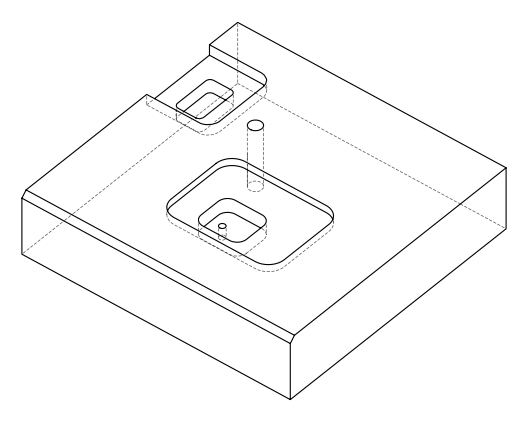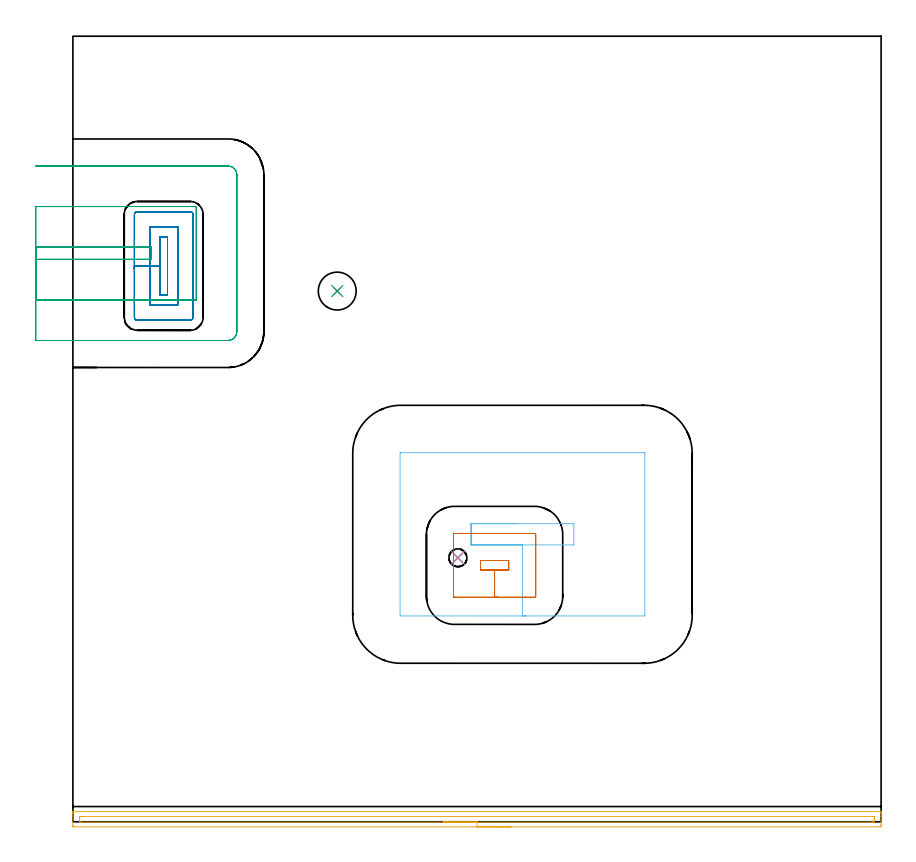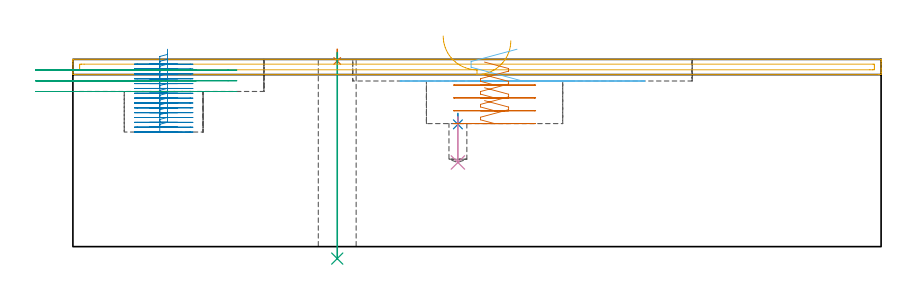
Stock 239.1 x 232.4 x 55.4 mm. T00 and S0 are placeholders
(PLAN: 9 operations, 7 tool changes, 16.8 min)
(1 SPOT_DRILL | STEP1HOLE | NXT0321_9005460120000 | 0.03 min | 1 mm3)
(2 SPOT_DRILL_1 | STEP1POCKET | NXT0321_9005460120000 | 0.03 min | 2015 mm3)
(3 DRILL_THROUGH_HOLE_INTO_CENTER | STEP1HOLE | NXT0301_083 | 0.25 min | 5448 mm3)
(4 DRILL_BLIND_HOLE_INTO_CENTER | STEP1POCKET | NXT0301_024 | 0.06 min | 247 mm3)
(5 AREA_MILL | FG_CHAMFER_SURFACE | UGT0205_001 | 4 min | 2426 mm3)
(6 MILL_RECTANGULAR_POCKET | POCKET_RECTANGULAR_STRAIGHT | UGT0201_006 | Follow Part, ap 7, ae 75% | 0.82 min | 47201 mm3)
(7 MILL_RECTANGULAR_POCKET_1 | POCKET_RECTANGULAR_STRAIGHT_1 | UGT0201_010 | Follow Part, ap 4, ae 75% | 1.37 min | 15681 mm3)
(8 MILL_RECTANGULAR_POCKET_2 | POCKET_RECTANGULAR_STRAIGHT_2 | UGT0201_124 | Follow Part, ap 1.5, ae 75% | 7.27 min | 18830 mm3)
(9 MILL_SLOT | SLOT_PARTIAL_RECTANGULAR | UGT0201_010 | Follow Part, ap 4, ae 75% | 3 min | 27506 mm3)
(TOOL NXT0321_9005460120000 | NC Spot Drill, 142deg, 12mm, Carbide, Uncoated | D12 PA142 FL30 Z2)
(TOOL NXT0301_083 | Carbide Drill 11.2mm [860.1-1120-056A1-MM 2214] | D11.2 PA140 FL72 Z2)
(TOOL NXT0301_024 | Carbide Drill 5.3mm [860.1-0530-027A1-MM 2214] | D5.3 PA140 FL44 Z2)
(TOOL UGT0205_001 | Chamfer Mill 20 x 3 x 45 deg. | D20 FL50 Z2)
(TOOL UGT0201_006 | End Mill 28 mm | D28 FL25 Z2)
(TOOL UGT0201_010 | End Mill 16 mm | D16 FL22 Z2)
(TOOL UGT0201_124 | Carbide End Mill 6.0 | D6 FL15 Z4)
(OP 1 SPOT_DRILL)
G17 G21 G94 G90
T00 M6
G54
G17 G0 G90 X78.2 Y157. S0 M3
G43 Z65.4 H0
G94 G81 G98 Z54.918 F250. R58.4
G80
M5
M2
(OP 2 SPOT_DRILL_1)
G17 G21 G94 G90
T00 M6
G54
G17 G0 G90 X113.9 Y78.1 S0 M3
G43 Z65.4 H0
G94 G81 G98 Z36.172 F250. R39.4
G80
M5
M2
(OP 3 DRILL_THROUGH_HOLE_INTO_CENTER)
G17 G21 G94 G90
T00 M6
G54
G17 G0 G90 X78.2 Y157. S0 M3
G43 Z65.4 H1
G94 G73 G98 Z-3.538 F250. Q9.823 R57.4
G80
M5
M2
(OP 4 DRILL_BLIND_HOLE_INTO_CENTER)
G17 G21 G94 G90
T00 M6
G54
G17 G0 G90 X113.9 Y78.1 S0 M3
G43 Z65.4 H1
G94 G81 G98 Z24.9 F250. R38.4
G80
M5
M2
(OP 5 AREA_MILL)
G17 G21 G94 G90
T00 M6
G54
G17 G0 G90 X129.55 Y-1.5 S1061 M3
G43 Z65.4 H0
Z60.9
G94 G1 X129.512 Z60.028 F250.
X129.398 Z59.164
X129.209 Z58.312
X128.947 Z57.48
X128.613 Z56.674
X128.21 Z55.9
X127.742 Z55.164
X127.21 Z54.472
X126.621 Z53.829
X125.978 Z53.24
X125.286 Z52.708
X124.55 Z52.24
X123.776 Z51.837
X122.97 Z51.503
X122.138 Z51.241
X121.286 Z51.052
X120.422 Z50.938
X119.55 Z50.9
X0.629
X0.146 Y-1.494 Z50.903
X0.009 Y-1.491 Z50.905
X0. Y-1.017 Z51.378
Y1.634 Z54.029
Y2.353 Z54.753
Y2.607 Z55.007
X0.007 Y2.984 Z55.375
X0.009 Y2.997 Z55.388
X0.182 Y3. Z55.4
X238.923
X239.09 Y3.004 Z55.395
X239.092 Y2.984 Z55.375
X239.1 Y2.607 Z55.007
Y2.353 Z54.753
Y1.634 Z54.029
Y0.39 Z52.787
Y-0.134 Z52.261
Y-0.755 Z51.64
X239.097 Y-1.017 Z51.378
X239.091 Y-1.491 Z50.905
X238.954 Y-1.495 Z50.902
X238.471 Y-1.5 Z50.9
X119.55
Y-0.086 Z52.314
X2.368 Y-0.085 Z52.315
X2.024 Y-0.079 Z52.321
X2.01 Y0.033 Z52.433
X2.003 Y0.276 Z52.676
X2.002 Y0.75 Z53.15
X2.003 Y1.16 Z53.56
X2.01 Y1.568 Z53.968
X2.417 Y1.583 Z53.983
X2.467 Y1.585 Z53.985
X3.312 Y1.586 Z53.986
X236.732 Y1.585 Z53.985
X237.076 Y1.579 Z53.979
X237.09 Y1.467 Z53.867
X237.097 Y1.224 Z53.624
X237.098 Y0.75 Z53.15
X237.097 Y0.34 Z52.74
X237.09 Y-0.068 Z52.332
X236.683 Y-0.084 Z52.316
X236.633 Y-0.085 Z52.315
X235.788 Y-0.086 Z52.314
X119.55
X118.678 Z52.352
X117.814 Z52.466
X116.962 Z52.655
X116.13 Z52.917
X115.324 Z53.251
X114.55 Z53.654
X113.814 Z54.123
X113.122 Z54.654
X112.479 Z55.243
X111.89 Z55.886
X111.358 Z56.578
X110.89 Z57.314
X110.487 Z58.088
X110.153 Z58.894
X109.891 Z59.726
X109.702 Z60.578
X109.588 Z61.443
X109.55 Z62.314
G0 Z65.4
M5
M2
(OP 6 MILL_RECTANGULAR_POCKET)
G17 G21 G94 G90
T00 M6
G54
G17 G0 G90 X131.381 Y88.2 S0 M3
G43 Z65.4 H0
Z58.4
G94 G1 X117.8 Z54.761 F250.
Y81.9 Z53.073
X133. Z49.
X148.2 F500.
Y88.2
X117.8
Y81.9
X133.
Y60.9
X169.
G3 X169.2 Y61.1 R0.2
G1 Y109.
G3 X169. Y109.2 R0.2
G1 X97.
G3 X96.8 Y109. R0.2
G1 Y61.1
G3 X97. Y60.9 R0.2
G1 X133.
X134.
G0 Z65.4
M5
M2
(OP 7 MILL_RECTANGULAR_POCKET_1)
G17 G21 G94 G90
T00 M6
G54
G17 G0 G90 X121.772 Y74.4 S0 M3
G43 Z65.4 H0
Z54.6
G94 G1 X128.9 Z52.69 F250.
Y77.3 Z51.913
X120.6 Z49.689
Y74.4 Z48.912
X124.75 Z47.8
X128.9 F500.
Y77.3
X120.6
Y74.4
X124.75
Y66.4
X136.6
G3 X136.9 Y66.7 R0.3
G1 Y85.
G3 X136.6 Y85.3 R0.3
G1 X112.9
G3 X112.6 Y85. R0.3
G1 Y66.7
G3 X112.9 Y66.4 R0.3
G1 X124.75
X125.75
G0 X121.772 Y74.4 Z50.8
G1 X128.9 Z48.89 F250.
Y77.3 Z48.113
X120.6 Z45.889
Y74.4 Z45.112
X124.75 Z44.
X128.9 F500.
Y77.3
X120.6
Y74.4
X124.75
Y66.4
X136.6
G3 X136.9 Y66.7 R0.3
G1 Y85.
G3 X136.6 Y85.3 R0.3
G1 X112.9
G3 X112.6 Y85. R0.3
G1 Y66.7
G3 X112.9 Y66.4 R0.3
G1 X124.75
X125.75
G0 X121.772 Y74.4 Z47.
G1 X128.9 Z45.09 F250.
Y77.3 Z44.313
X120.6 Z42.089
Y74.4 Z41.312
X124.75 Z40.2
X128.9 F500.
Y77.3
X120.6
Y74.4
X124.75
Y66.4
X136.6
G3 X136.9 Y66.7 R0.3
G1 Y85.
G3 X136.6 Y85.3 R0.3
G1 X112.9
G3 X112.6 Y85. R0.3
G1 Y66.7
G3 X112.9 Y66.4 R0.3
G1 X124.75
X125.75
G0 X121.772 Y74.4 Z43.2
G1 X128.9 Z41.29 F250.
Y77.3 Z40.513
X120.6 Z38.289
Y74.4 Z37.512
X124.75 Z36.4
X128.9 F500.
Y77.3
X120.6
Y74.4
X124.75
Y66.4
X136.6
G3 X136.9 Y66.7 R0.3
G1 Y85.
G3 X136.6 Y85.3 R0.3
G1 X112.9
G3 X112.6 Y85. R0.3
G1 Y66.7
G3 X112.9 Y66.4 R0.3
G1 X124.75
X125.75
G0 Z65.4
M5
M2
(OP 8 MILL_RECTANGULAR_POCKET_2)
G17 G21 G94 G90
T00 M6
G54
G17 G0 G90 X28. Y167.305 S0 M3
G43 Z65.4 H0
Z58.4
G94 G1 Y173. Z56.874 F250.
X25.7 Z56.258
Y164.45 Z53.967
Y155.9 F500.
X28.
Y173.
X25.7
Y164.45
X22.7
Y152.9
X31.
Y176.
X22.7
Y164.45
X18.2
Y149.2
G3 X19. Y148.4 R0.8
G1 X34.7
G3 X35.5 Y149.2 R0.8
G1 Y179.7
G3 X34.7 Y180.5 R0.8
G1 X19.
G3 X18.2 Y179.7 R0.8
G1 Y164.45
Y163.45
G0 X28. Y167.305 Z56.967
G1 Y173. Z55.44 F250.
X25.7 Z54.824
Y164.45 Z52.533
Y155.9 F500.
X28.
Y173.
X25.7
Y164.45
X22.7
Y152.9
X31.
Y176.
X22.7
Y164.45
X18.2
Y149.2
G3 X19. Y148.4 R0.8
G1 X34.7
G3 X35.5 Y149.2 R0.8
G1 Y179.7
G3 X34.7 Y180.5 R0.8
G1 X19.
G3 X18.2 Y179.7 R0.8
G1 Y164.45
Y163.45
G0 X28. Y167.305 Z55.533
G1 Y173. Z54.007 F250.
X25.7 Z53.391
Y164.45 Z51.1
Y155.9 F500.
X28.
Y173.
X25.7
Y164.45
X22.7
Y152.9
X31.
Y176.
X22.7
Y164.45
X18.2
Y149.2
G3 X19. Y148.4 R0.8
G1 X34.7
G3 X35.5 Y149.2 R0.8
G1 Y179.7
G3 X34.7 Y180.5 R0.8
G1 X19.
G3 X18.2 Y179.7 R0.8
G1 Y164.45
Y163.45
G0 X28. Y167.305 Z54.1
G1 Y173. Z52.574 F250.
X25.7 Z51.958
Y164.45 Z49.667
Y155.9 F500.
X28.
Y173.
X25.7
Y164.45
X22.7
Y152.9
X31.
Y176.
X22.7
Y164.45
X18.2
Y149.2
G3 X19. Y148.4 R0.8
G1 X34.7
G3 X35.5 Y149.2 R0.8
G1 Y179.7
G3 X34.7 Y180.5 R0.8
G1 X19.
G3 X18.2 Y179.7 R0.8
G1 Y164.45
Y163.45
G0 X28. Y167.305 Z52.667
G1 Y173. Z51.141 F250.
X25.7 Z50.524
Y164.45 Z48.233
Y155.9 F500.
X28.
Y173.
X25.7
Y164.45
X22.7
Y152.9
X31.
Y176.
X22.7
Y164.45
X18.2
Y149.2
G3 X19. Y148.4 R0.8
G1 X34.7
G3 X35.5 Y149.2 R0.8
G1 Y179.7
G3 X34.7 Y180.5 R0.8
G1 X19.
G3 X18.2 Y179.7 R0.8
G1 Y164.45
Y163.45
G0 X28. Y167.305 Z51.233
G1 Y173. Z49.707 F250.
X25.7 Z49.091
Y164.45 Z46.8
Y155.9 F500.
X28.
Y173.
X25.7
Y164.45
X22.7
Y152.9
X31.
Y176.
X22.7
Y164.45
X18.2
Y149.2
G3 X19. Y148.4 R0.8
G1 X34.7
G3 X35.5 Y149.2 R0.8
G1 Y179.7
G3 X34.7 Y180.5 R0.8
G1 X19.
G3 X18.2 Y179.7 R0.8
G1 Y164.45
Y163.45
G0 X28. Y167.305 Z49.8
G1 Y173. Z48.274 F250.
X25.7 Z47.658
Y164.45 Z45.367
Y155.9 F500.
X28.
Y173.
X25.7
Y164.45
X22.7
Y152.9
X31.
Y176.
X22.7
Y164.45
X18.2
Y149.2
G3 X19. Y148.4 R0.8
G1 X34.7
G3 X35.5 Y149.2 R0.8
G1 Y179.7
G3 X34.7 Y180.5 R0.8
G1 X19.
G3 X18.2 Y179.7 R0.8
G1 Y164.45
Y163.45
G0 X28. Y167.305 Z48.367
G1 Y173. Z46.841 F250.
X25.7 Z46.224
Y164.45 Z43.933
Y155.9 F500.
X28.
Y173.
X25.7
Y164.45
X22.7
Y152.9
X31.
Y176.
X22.7
Y164.45
X18.2
Y149.2
G3 X19. Y148.4 R0.8
G1 X34.7
G3 X35.5 Y149.2 R0.8
G1 Y179.7
G3 X34.7 Y180.5 R0.8
G1 X19.
G3 X18.2 Y179.7 R0.8
G1 Y164.45
Y163.45
G0 X28. Y167.305 Z46.933
G1 Y173. Z45.407 F250.
X25.7 Z44.791
Y164.45 Z42.5
Y155.9 F500.
X28.
Y173.
X25.7
Y164.45
X22.7
Y152.9
X31.
Y176.
X22.7
Y164.45
X18.2
Y149.2
G3 X19. Y148.4 R0.8
G1 X34.7
G3 X35.5 Y149.2 R0.8
G1 Y179.7
G3 X34.7 Y180.5 R0.8
G1 X19.
G3 X18.2 Y179.7 R0.8
G1 Y164.45
Y163.45
G0 X28. Y167.305 Z45.5
G1 Y173. Z43.974 F250.
X25.7 Z43.358
Y164.45 Z41.067
Y155.9 F500.
X28.
Y173.
X25.7
Y164.45
X22.7
Y152.9
X31.
Y176.
X22.7
Y164.45
X18.2
Y149.2
G3 X19. Y148.4 R0.8
G1 X34.7
G3 X35.5 Y149.2 R0.8
G1 Y179.7
G3 X34.7 Y180.5 R0.8
G1 X19.
G3 X18.2 Y179.7 R0.8
G1 Y164.45
Y163.45
G0 X28. Y167.305 Z44.067
G1 Y173. Z42.541 F250.
X25.7 Z41.924
Y164.45 Z39.633
Y155.9 F500.
X28.
Y173.
X25.7
Y164.45
X22.7
Y152.9
X31.
Y176.
X22.7
Y164.45
X18.2
Y149.2
G3 X19. Y148.4 R0.8
G1 X34.7
G3 X35.5 Y149.2 R0.8
G1 Y179.7
G3 X34.7 Y180.5 R0.8
G1 X19.
G3 X18.2 Y179.7 R0.8
G1 Y164.45
Y163.45
G0 X28. Y167.305 Z42.633
G1 Y173. Z41.107 F250.
X25.7 Z40.491
Y164.45 Z38.2
Y155.9 F500.
X28.
Y173.
X25.7
Y164.45
X22.7
Y152.9
X31.
Y176.
X22.7
Y164.45
X18.2
Y149.2
G3 X19. Y148.4 R0.8
G1 X34.7
G3 X35.5 Y149.2 R0.8
G1 Y179.7
G3 X34.7 Y180.5 R0.8
G1 X19.
G3 X18.2 Y179.7 R0.8
G1 Y164.45
Y163.45
G0 X28. Y167.305 Z41.2
G1 Y173. Z39.674 F250.
X25.7 Z39.058
Y164.45 Z36.767
Y155.9 F500.
X28.
Y173.
X25.7
Y164.45
X22.7
Y152.9
X31.
Y176.
X22.7
Y164.45
X18.2
Y149.2
G3 X19. Y148.4 R0.8
G1 X34.7
G3 X35.5 Y149.2 R0.8
G1 Y179.7
G3 X34.7 Y180.5 R0.8
G1 X19.
G3 X18.2 Y179.7 R0.8
G1 Y164.45
Y163.45
G0 X28. Y167.305 Z39.767
G1 Y173. Z38.241 F250.
X25.7 Z37.624
Y164.45 Z35.333
Y155.9 F500.
X28.
Y173.
X25.7
Y164.45
X22.7
Y152.9
X31.
Y176.
X22.7
Y164.45
X18.2
Y149.2
G3 X19. Y148.4 R0.8
G1 X34.7
G3 X35.5 Y149.2 R0.8
G1 Y179.7
G3 X34.7 Y180.5 R0.8
G1 X19.
G3 X18.2 Y179.7 R0.8
G1 Y164.45
Y163.45
G0 X28. Y167.305 Z38.333
G1 Y173. Z36.807 F250.
X25.7 Z36.191
Y164.45 Z33.9
Y155.9 F500.
X28.
Y173.
X25.7
Y164.45
X22.7
Y152.9
X31.
Y176.
X22.7
Y164.45
X18.2
Y149.2
G3 X19. Y148.4 R0.8
G1 X34.7
G3 X35.5 Y149.2 R0.8
G1 Y179.7
G3 X34.7 Y180.5 R0.8
G1 X19.
G3 X18.2 Y179.7 R0.8
G1 Y164.45
Y163.45
G0 Z65.4
M5
M2
(OP 9 MILL_SLOT)
G17 G21 G94 G90
T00 M6
G54
G17 G0 G90 X-11. Y166.4 S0 M3
G43 Z65.4 H0
Z52.233
G94 G1 X-8. F250.
X23.2 F500.
Y170.
X-8.
X-11. F250.
Y154.4
X-8.
X23.2 F500.
X26.2 F250.
X27.5
X30.5
X36.5 F500.
Y182.
X-8.
X-11. F250.
Y142.4
X-8.
X45.9 F500.
G3 X48.5 Y145. R2.6
G1 Y191.4
G3 X45.9 Y194. R2.6
G1 X-8.
X-11. F250.
G0 Y166.4 Z49.067
G1 X-8.
X23.2 F500.
Y170.
X-8.
X-11. F250.
Y154.4
X-8.
X23.2 F500.
X26.2 F250.
X27.5
X30.5
X36.5 F500.
Y182.
X-8.
X-11. F250.
Y142.4
X-8.
X45.9 F500.
G3 X48.5 Y145. R2.6
G1 Y191.4
G3 X45.9 Y194. R2.6
G1 X-8.
X-11. F250.
G0 Y166.4 Z45.9
G1 X-8.
X23.2 F500.
Y170.
X-8.
X-11. F250.
Y154.4
X-8.
X23.2 F500.
X26.2 F250.
X27.5
X30.5
X36.5 F500.
Y182.
X-8.
X-11. F250.
Y142.4
X-8.
X45.9 F500.
G3 X48.5 Y145. R2.6
G1 Y191.4
G3 X45.9 Y194. R2.6
G1 X-8.
X-11. F250.
G0 Z65.4
M5
M2
